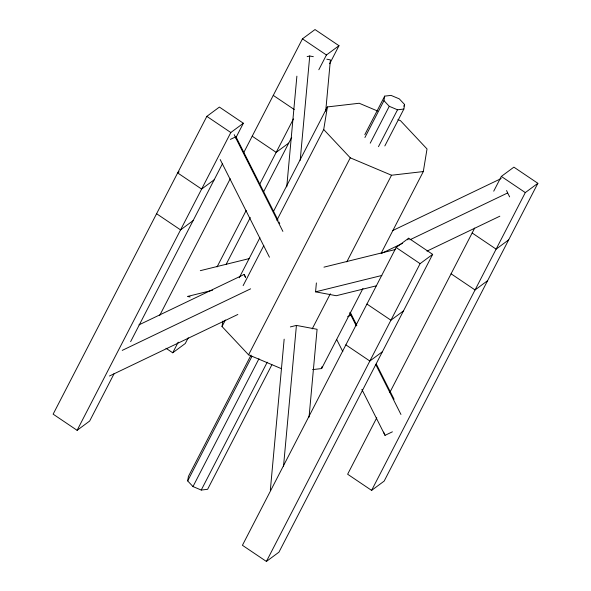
<?xml version="1.0" encoding="UTF-8"?>
<svg xmlns="http://www.w3.org/2000/svg" width="591" height="591" viewBox="0 0 591 591"><rect width="100%" height="100%" fill="white"/><g stroke="black" fill="none" stroke-linecap="round" stroke-linejoin="round"><path stroke-width="0.89" d="M286.753 186.882L296.889 76.165M300.191 160.309L309.743 55.997L313.333 56.677M270.338 490.146L284.16 339.175M283.517 466.321L296.423 325.412L317.086 329.298L309.041 417.143M325.715 111.13L330.406 59.89L326.808 59.211M376.526 285.771L336.235 295.722L315.572 291.836L316.384 282.941M271.897 364.75L207.604 489.318L201.243 490.05L192.991 486.57L187.679 480.911L188.426 476.39L251.027 355.102M281.419 368.681L248.582 354.822L222.024 326.528L222.918 321.105M276.876 220.258L323.705 129.525L327.414 106.927L359.21 103.255L377.73 111.071M312.55 369.611L321.63 368.562L321.925 366.76M364.913 137.526L383.951 100.647L384.689 96.126L391.05 95.395L399.302 98.874L404.613 104.533L403.867 109.054L384.837 145.933M381.121 253.303L423.311 171.56L427.02 148.962L400.469 120.667L397.942 119.604M235.757 137.991L243.366 123.238L219.394 107.074L206.843 116.361L53.138 414.158L77.111 430.322L89.662 421.036L114.152 373.586M77.111 430.322L230.815 132.524L243.366 123.238M130.618 341.679L222.637 163.397M159.733 315.365L230.246 178.741M243.758 152.567L302.459 38.836L315.01 29.55L338.983 45.706L329.682 63.739M165.99 348.247L172.727 352.79L178.216 342.159M217.067 266.896L246.203 210.448M259.715 184.266L293.454 118.894M318.822 69.745L326.431 54.993L338.983 45.706M188.234 337.779L185.279 343.504L172.727 352.79M226.242 264.155L250.303 217.518M263.394 192.164L291.681 137.363M239.237 277.77L259.907 237.715M273.411 211.556L327.414 106.927M222.024 326.528L225.4 319.99M243.123 285.652L263.793 245.597M248.582 354.822L350.264 157.819L323.705 129.525M364.81 134.645L384.689 96.126M187.679 480.911L251.973 356.343M192.991 486.57L258.976 358.722M370.225 143.185L389.262 106.306L383.951 100.647M201.243 490.05L267.228 362.202M378.476 146.664L397.514 109.786L403.867 109.054M403.764 106.173L404.613 104.533M312.196 328.906L330.339 293.757M346.791 261.879L391.515 175.231L423.311 171.56M321.63 368.562L362.977 288.452M396.133 247.496L242.428 545.294L266.401 561.45L278.952 552.164L432.656 254.366L408.684 238.21L396.133 247.496L420.105 263.652L432.656 254.366M407.834 239.843L408.684 238.21M266.401 561.45L420.105 263.652M376.77 417.778L347.634 474.226L371.606 490.39L384.157 481.104L537.862 183.306L513.889 167.142L501.338 176.428L493.721 191.181M389.853 392.417L474.684 228.067M371.606 490.39L525.31 192.592L537.862 183.306M179.132 171.826L177.655 172.919L201.627 189.076L214.178 179.79M288.733 143.074L276.182 152.36L252.202 136.203M193.117 220.606L180.565 229.892L156.585 213.728M403.468 310.918L390.917 320.204L366.937 304.047M508.674 239.857L496.122 249.143L472.15 232.98M382.399 351.734L369.848 361.02L345.875 344.863M487.605 280.666L475.053 289.959L451.081 273.796M230.379 139.395L235.292 137.038L234.213 134.645M138.966 324.865L244.164 274.446L245.346 276.802M122.241 350.382L250.621 288.836M392.69 230.564L501.19 178.548M109.453 376.009L237.841 314.471M381.756 253.295L402.464 243.366M409.918 239.791L507.654 192.947L506.576 190.546M426.953 251.131L499.838 216.195M347.604 316.754L350.884 315.188L349.806 312.787M361.862 389.395L385.037 435.345L392.409 431.814M307.143 56.64L309.743 55.997M200.305 270.671L249.557 258.511M212.516 290.27L187.443 296.468L190.139 296.97M323.957 267.154L395.593 249.461M315.572 291.836L381.838 275.472M290.366 326.912L296.423 325.412M389.262 106.306L397.514 109.786M350.264 157.819L391.515 175.231M302.459 38.836L326.431 54.993M501.338 176.428L525.31 192.592M273.271 95.387L294.252 109.527M206.843 116.361L230.815 132.524M507.654 192.947L509.634 196.869M350.212 312.277L356.838 325.405M376.282 363.975L394.079 399.257M350.884 315.188L356.262 325.855M375.713 364.418L400.957 414.468M235.868 136.595L278.08 220.288M278.908 221.928L279.735 223.575M235.292 137.038L282.882 231.399M336.619 339.345L342.824 351.652M220.199 159.555L269.452 257.203M383.603 432.147L385.037 435.345M244.164 274.446L245.597 277.644"/></g></svg>
